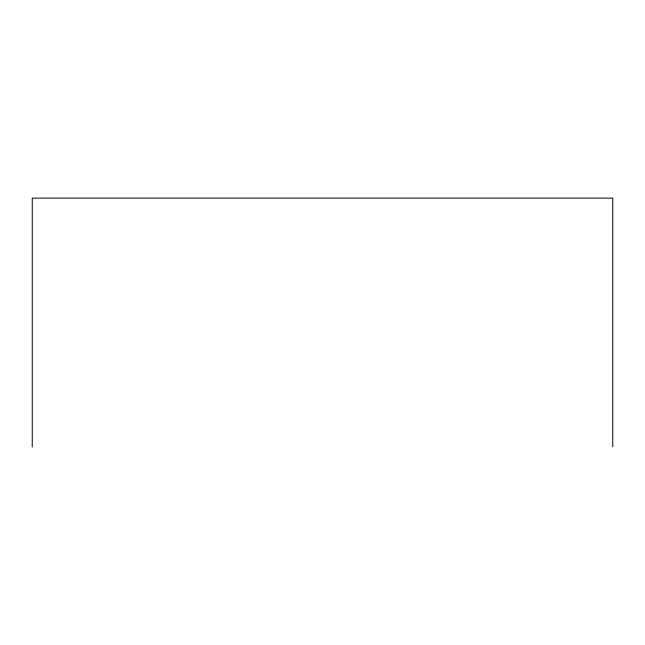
<?xml version="1.0" encoding="UTF-8"?>
<svg xmlns="http://www.w3.org/2000/svg" width="645" height="645" viewBox="0 0 645 645"><rect width="100%" height="100%" fill="white"/><g stroke="black" fill="none" stroke-linecap="round" stroke-linejoin="round"><path stroke-width="0.97" d="M612.75 446.88L612.75 198.12L32.25 198.12L32.25 446.88"/></g></svg>
